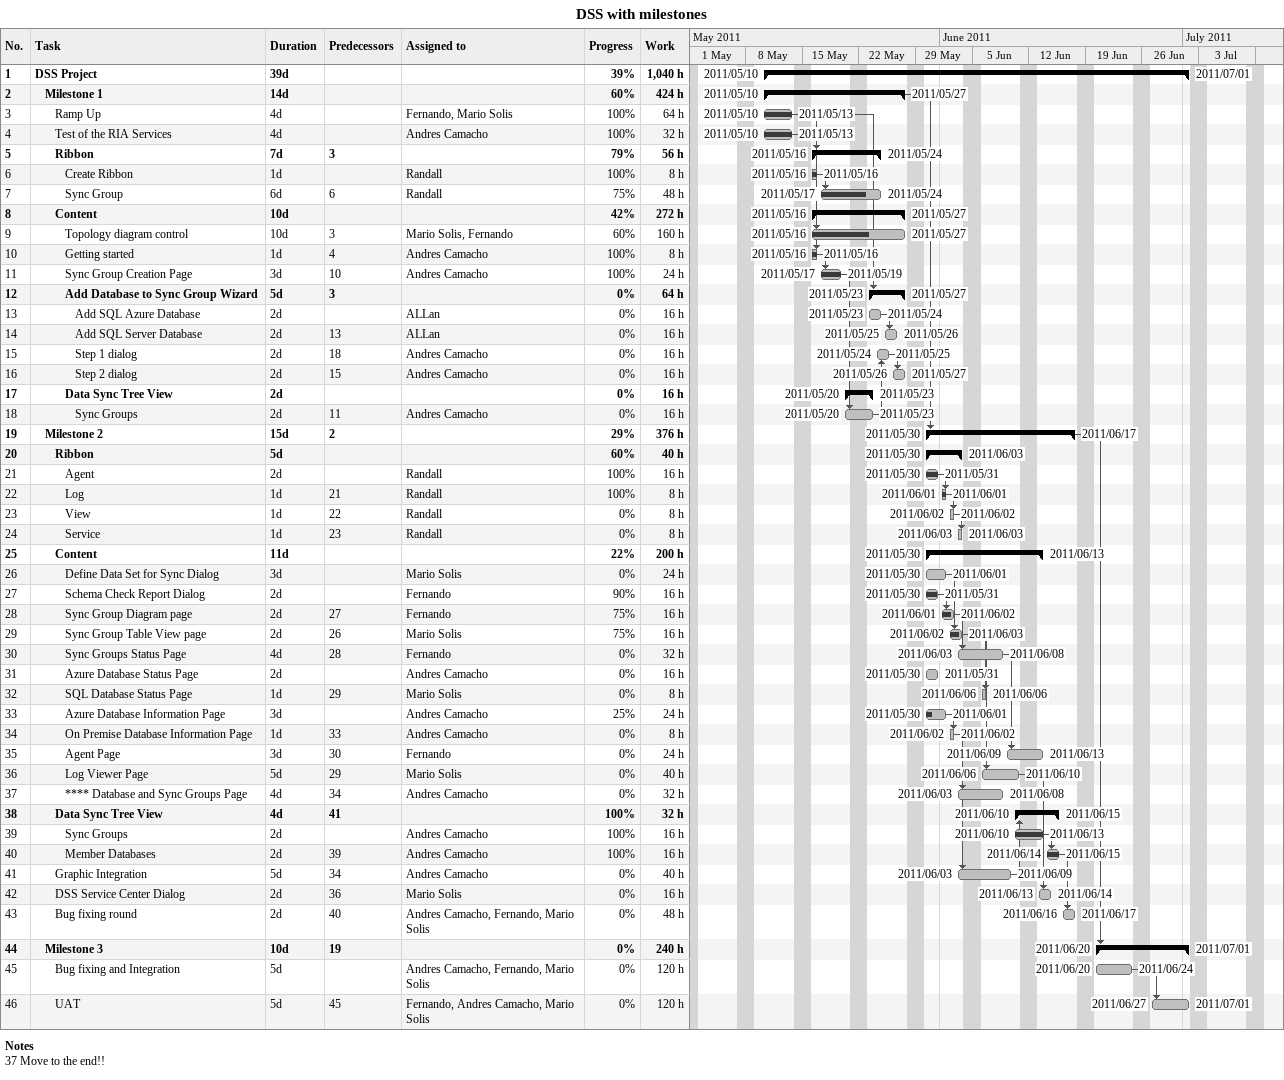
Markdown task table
DSS with milestones

| ID | Level | Task | Duration | Start | Finish | Predecessors | Resources | % complete | Work (h) |
|---|---|---|---|---|---|---|---|---|---|
| 1 | 1 | **DSS Project** | 39d | 2011-05-10 | 2011-07-01 |  |  | 39 | 1040 |
| 2 | 2 | **Milestone 1** | 14d | 2011-05-10 | 2011-05-27 |  |  | 60 | 424 |
| 3 | 3 | Ramp Up | 4d | 2011-05-10 | 2011-05-13 |  | Fernando, Mario Solis | 100 | 64 |
| 4 | 3 | Test of the RIA Services | 4d | 2011-05-10 | 2011-05-13 |  | Andres Camacho | 100 | 32 |
| 5 | 3 | **Ribbon** | 7d | 2011-05-16 | 2011-05-24 | 3 |  | 79 | 56 |
| 6 | 4 | Create Ribbon | 1d | 2011-05-16 | 2011-05-16 |  | Randall | 100 | 8 |
| 7 | 4 | Sync Group | 6d | 2011-05-17 | 2011-05-24 | 6 | Randall | 75 | 48 |
| 8 | 3 | **Content** | 10d | 2011-05-16 | 2011-05-27 |  |  | 42 | 272 |
| 9 | 4 | Topology diagram control | 10d | 2011-05-16 | 2011-05-27 | 3 | Mario Solis, Fernando | 60 | 160 |
| 10 | 4 | Getting started | 1d | 2011-05-16 | 2011-05-16 | 4 | Andres Camacho | 100 | 8 |
| 11 | 4 | Sync Group Creation Page | 3d | 2011-05-17 | 2011-05-19 | 10 | Andres Camacho | 100 | 24 |
| 12 | 4 | **Add Database to Sync Group Wizard** | 5d | 2011-05-23 | 2011-05-27 | 3 |  | 0 | 64 |
| 13 | 5 | Add SQL Azure Database | 2d | 2011-05-23 | 2011-05-24 |  | ALLan | 0 | 16 |
| 14 | 5 | Add SQL Server Database | 2d | 2011-05-25 | 2011-05-26 | 13 | ALLan | 0 | 16 |
| 15 | 5 | Step 1 dialog | 2d | 2011-05-24 | 2011-05-25 | 18 | Andres Camacho | 0 | 16 |
| 16 | 5 | Step 2 dialog | 2d | 2011-05-26 | 2011-05-27 | 15 | Andres Camacho | 0 | 16 |
| 17 | 4 | **Data Sync Tree View** | 2d | 2011-05-20 | 2011-05-23 |  |  | 0 | 16 |
| 18 | 5 | Sync Groups | 2d | 2011-05-20 | 2011-05-23 | 11 | Andres Camacho | 0 | 16 |
| 19 | 2 | **Milestone 2** | 15d | 2011-05-30 | 2011-06-17 | 2 |  | 29 | 376 |
| 20 | 3 | **Ribbon** | 5d | 2011-05-30 | 2011-06-03 |  |  | 60 | 40 |
| 21 | 4 | Agent | 2d | 2011-05-30 | 2011-05-31 |  | Randall | 100 | 16 |
| 22 | 4 | Log | 1d | 2011-06-01 | 2011-06-01 | 21 | Randall | 100 | 8 |
| 23 | 4 | View | 1d | 2011-06-02 | 2011-06-02 | 22 | Randall | 0 | 8 |
| 24 | 4 | Service | 1d | 2011-06-03 | 2011-06-03 | 23 | Randall | 0 | 8 |
| 25 | 3 | **Content** | 11d | 2011-05-30 | 2011-06-13 |  |  | 22 | 200 |
| 26 | 4 | Define Data Set for Sync Dialog | 3d | 2011-05-30 | 2011-06-01 |  | Mario Solis | 0 | 24 |
| 27 | 4 | Schema Check Report Dialog | 2d | 2011-05-30 | 2011-05-31 |  | Fernando | 90 | 16 |
| 28 | 4 | Sync Group Diagram page | 2d | 2011-06-01 | 2011-06-02 | 27 | Fernando | 75 | 16 |
| 29 | 4 | Sync Group Table View page | 2d | 2011-06-02 | 2011-06-03 | 26 | Mario Solis | 75 | 16 |
| 30 | 4 | Sync Groups Status Page | 4d | 2011-06-03 | 2011-06-08 | 28 | Fernando | 0 | 32 |
| 31 | 4 | Azure Database Status Page | 2d | 2011-05-30 | 2011-05-31 |  | Andres Camacho | 0 | 16 |
| 32 | 4 | SQL Database Status Page | 1d | 2011-06-06 | 2011-06-06 | 29 | Mario Solis | 0 | 8 |
| 33 | 4 | Azure Database Information Page | 3d | 2011-05-30 | 2011-06-01 |  | Andres Camacho | 25 | 24 |
| 34 | 4 | On Premise Database Information Page | 1d | 2011-06-02 | 2011-06-02 | 33 | Andres Camacho | 0 | 8 |
| 35 | 4 | Agent Page | 3d | 2011-06-09 | 2011-06-13 | 30 | Fernando | 0 | 24 |
| 36 | 4 | Log Viewer Page | 5d | 2011-06-06 | 2011-06-10 | 29 | Mario Solis | 0 | 40 |
| 37 | 4 | **** Database and Sync Groups Page | 4d | 2011-06-03 | 2011-06-08 | 34 | Andres Camacho | 0 | 32 |
| 38 | 3 | **Data Sync Tree View** | 4d | 2011-06-10 | 2011-06-15 | 41 |  | 100 | 32 |
| 39 | 4 | Sync Groups | 2d | 2011-06-10 | 2011-06-13 |  | Andres Camacho | 100 | 16 |
| 40 | 4 | Member Databases | 2d | 2011-06-14 | 2011-06-15 | 39 | Andres Camacho | 100 | 16 |
| 41 | 3 | Graphic Integration | 5d | 2011-06-03 | 2011-06-09 | 34 | Andres Camacho | 0 | 40 |
| 42 | 3 | DSS Service Center Dialog | 2d | 2011-06-13 | 2011-06-14 | 36 | Mario Solis | 0 | 16 |
| 43 | 3 | Bug fixing round | 2d | 2011-06-16 | 2011-06-17 | 40 | Andres Camacho, Fernando, Mario Solis | 0 | 48 |
| 44 | 2 | **Milestone 3** | 10d | 2011-06-20 | 2011-07-01 | 19 |  | 0 | 240 |
| 45 | 3 | Bug fixing and Integration | 5d | 2011-06-20 | 2011-06-24 |  | Andres Camacho, Fernando, Mario Solis | 0 | 120 |
| 46 | 3 | UAT | 5d | 2011-06-27 | 2011-07-01 | 45 | Fernando, Andres Camacho, Mario Solis | 0 | 120 |

Notes
- 37: Move to the end!!
